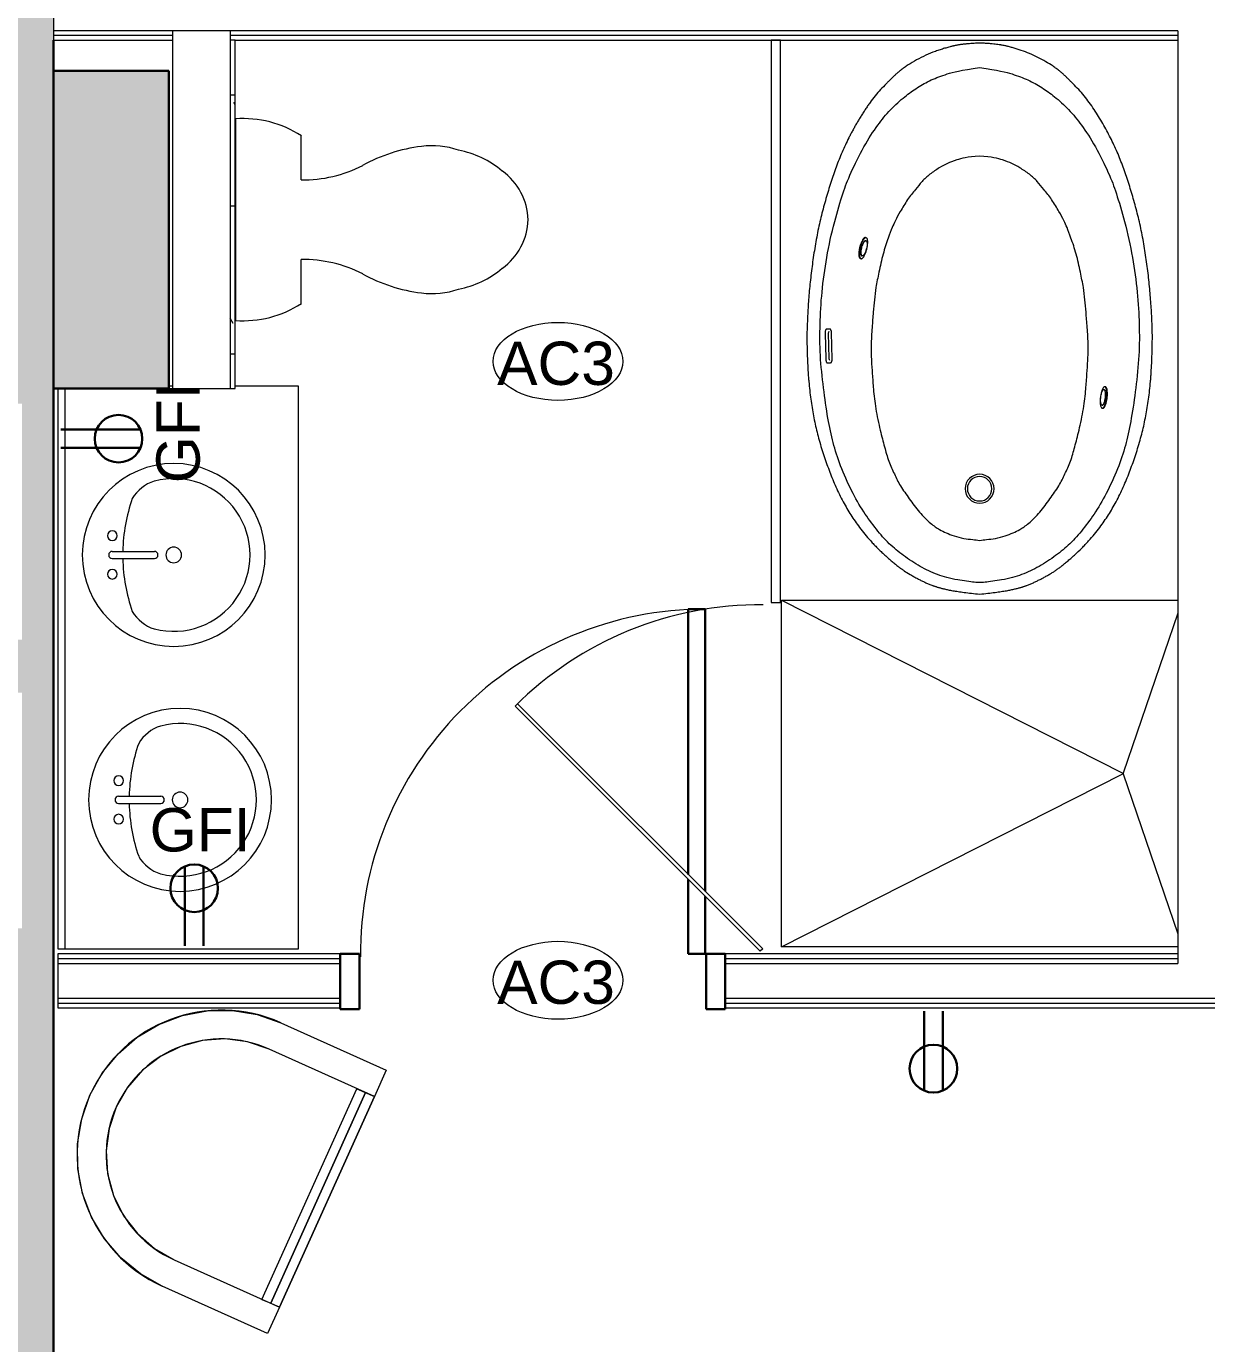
# Model space of a CAD drawing. Header units: inches. Extents: x -1176 to 1482, y -2527 to 978.
# Drawn here: x 478 to 600.6, y 269.7 to 406.5 of the extents above; entities that cross this region are included whole.
import ezdxf

# ---------------------------------------------------------------- set-up
doc = ezdxf.new("R2010")
doc.units = ezdxf.units.IN
doc.header["$MEASUREMENT"] = 0
for name, color, linetype, lineweight in [('A-ANNO-NOTE', 131, 'Continuous', 40), ('A-DOOR', 31, 'Continuous', 18), ('A-DOOR-FRAM', 31, 'Continuous', 30), ('A-GLAZ-CURT', 52, 'Continuous', 9), ('A-WALL', 113, 'Continuous', 18), ('A-WALL-PATT', 111, 'Continuous', 18), ('I-FURN', 30, 'Continuous', 9), ('I-WALL', 2, 'Continuous', 18), ('P-SANR-FIXT', 6, 'Continuous', 9), ('Q-CASE', 31, 'Continuous', 9), ('Q-SPCQ-IDEN', 132, 'Continuous', 9)]:
    doc.layers.add(name, color=color, linetype=linetype, lineweight=lineweight)
doc.styles.add('Arial', font='arial.ttf', dxfattribs={"height": 4.5})
doc.styles.add('Swis721 Lt BT', font='swissl.ttf', dxfattribs={"height": 4.5})

# ---------------------------------------------------------------- blocks, each defined once
blk = doc.blocks.new('Vanity Counter Top w Round Sink Hole - 24_ Depth-7683058-3rd Floor Power _ Signal')
at = {"layer": 'Q-CASE'}
for p, q in [((5.96, 0), (-52.26, 0)), ((-52.26, 0), (-52.26, -25)), ((-52.26, -0.75), (5.96, -0.75)), ((6.21, -11.92), (6.21, -11.55)), ((6.21, -25), (6.21, -18.42)), ((-52.26, -25), (6.21, -25))]:
    blk.add_line(p, q, dxfattribs=at)
blk = doc.blocks.new('Sink Vanity-Round - 19_ x 19_-4918671-3rd Floor Power _ Signal')
at = {"layer": 'P-SANR-FIXT'}
for p, q in [((3.43, 9.73), (3.43, 5.36)), ((4.18, 9.73), (4.18, 5.36))]:
    blk.add_line(p, q, dxfattribs=at)
for centre, radius, start, end in [((3.81, 3.35), 9.5, 90, 270), ((3.81, 3.35), 9.5, 270, 90), ((1.81, 9.73), 0.5, 360, 180), ((1.81, 9.73), 0.5, 180, 360), ((3.81, 9.73), 0.375, 360, 180), ((5.81, 9.73), 0.5, 0, 180), ((5.81, 9.73), 0.5, 180, 360), ((3.81, -9.17), 17.81, 91.2067, 109.2086), ((3.81, -9.17), 17.81, 70.7914, 88.7933), ((0.05, 4.11), 4.12, 120.7927, 162.1904), ((7.56, 4.11), 4.12, 17.8096, 59.2073), ((3.81, 3.35), 7.93, 165.3071, 14.6929), ((3.81, 3.35), 0.812, 360, 180), ((3.81, 5.36), 0.375, 180, 360), ((3.81, 3.35), 0.813, 180, 360)]:
    blk.add_arc(centre, radius, start, end, dxfattribs=at)
blk = doc.blocks.new('downloadobjectfile_id_236f7131-f753-4b41-a4ac-6b6cf5932f67 - Bath tub-6664744-3rd Floor Power _ Signal')
at = {"layer": 'P-SANR-FIXT'}
for p, q in [((-4.58, 15.85), (-4.58, 15.48)), ((-4.21, 15.32), (-1.45, 15.38)), ((-1.53, 16.05), (-4.15, 15.99)), ((-1.52, 15.72), (-4.15, 15.66)), ((-1.09, 15.55), (-1.1, 15.94)), ((6.24, 12.4), (6.23, 12.33)), ((8.41, 11.78), (8.42, 11.84))]:
    blk.add_line(p, q, dxfattribs=at)
for centre, radius, start, end in [((-4.14, 15.3), 0.361, 91.2564, 121.564), ((-1.51, 15.36), 0.361, 60.9489, 91.2564), ((-17.67, 0), 1.5, 360, 180), ((-17.67, 0), 1.27, 0, 180), ((-17.67, 0), 1.5, 180, 360), ((-17.67, 0), 1.27, 180, 0)]:
    blk.add_arc(centre, radius, start, end, dxfattribs=at)
for points, knots in [([(28.63, 0), (28.61, 0.2), (28.6, 0.48), (28.58, 0.81), (28.56, 1.05), (28.54, 1.26), (28.52, 1.45), (28.51, 1.62), (28.49, 1.79), (28.47, 1.94), (28.45, 2.07), (28.43, 2.2), (28.41, 2.33), (28.39, 2.44), (28.36, 2.55), (28.34, 2.65), (28.31, 2.76), (28.29, 2.87), (28.25, 3.01), (28.21, 3.18), (28.14, 3.41), (28.06, 3.71), (27.93, 4.11), (27.71, 4.76), (27.37, 5.6), (26.88, 6.57), (26.43, 7.3), (26.09, 7.81), (25.84, 8.15), (25.61, 8.44), (25.38, 8.7), (25.15, 8.95), (24.91, 9.19), (24.65, 9.45), (24.29, 9.81), (23.8, 10.29), (23.15, 10.85), (22.57, 11.3), (22.09, 11.64), (21.72, 11.88), (21.36, 12.12), (20.99, 12.35), (20.62, 12.58), (20.26, 12.79), (19.89, 13), (19.52, 13.2), (19.15, 13.4), (18.66, 13.65), (18.04, 13.95), (17.29, 14.29), (16.53, 14.61), (15.75, 14.9), (14.69, 15.28), (13.32, 15.72), (11.9, 16.13), (10.73, 16.44), (9.54, 16.72), (8, 17.02), (6.12, 17.32), (4.57, 17.52), (3.34, 17.65), (2.43, 17.73), (1.54, 17.8), (0.68, 17.85), (-0.13, 17.89), (-0.86, 17.92), (-1.51, 17.94), (-2.14, 17.94), (-2.84, 17.93), (-3.67, 17.91), (-4.61, 17.87), (-5.42, 17.83), (-6.07, 17.79), (-6.7, 17.73), (-7.78, 17.63), (-9.25, 17.42), (-10.67, 17.15), (-11.79, 16.89), (-12.64, 16.67), (-13.48, 16.42), (-14.32, 16.15), (-15.14, 15.86), (-16.2, 15.47), (-17.23, 15.06), (-18.26, 14.57), (-19.02, 14.18), (-19.74, 13.78), (-20.4, 13.38), (-21.04, 12.95), (-21.69, 12.48), (-22.38, 11.94), (-22.97, 11.43), (-23.46, 10.98), (-23.83, 10.62), (-24.2, 10.24), (-24.56, 9.85), (-24.91, 9.46), (-25.23, 9.09), (-25.52, 8.74), (-25.77, 8.43), (-25.99, 8.13), (-26.26, 7.75), (-26.5, 7.35), (-26.76, 6.89), (-26.96, 6.54), (-27.11, 6.24), (-27.23, 6.01), (-27.31, 5.84), (-27.39, 5.68), (-27.49, 5.46), (-27.59, 5.22), (-27.68, 5), (-27.73, 4.86), (-27.77, 4.76), (-27.8, 4.65), (-27.84, 4.53), (-27.88, 4.41), (-27.92, 4.28), (-27.96, 4.14), (-28, 3.99), (-28.04, 3.83), (-28.08, 3.65), (-28.13, 3.46), (-28.17, 3.26), (-28.21, 3.04), (-28.26, 2.79), (-28.3, 2.53), (-28.35, 2.24), (-28.39, 1.94), (-28.45, 1.49), (-28.53, 0.87), (-28.59, 0.3), (-28.62, 0)], [0, 0, 0, 0, 0.003049, 0.004573, 0.006098, 0.007622, 0.009146, 0.010671, 0.012195, 0.01372, 0.015244, 0.016768, 0.018293, 0.019817, 0.021341, 0.022866, 0.02439, 0.025915, 0.027439, 0.030488, 0.033537, 0.036585, 0.042683, 0.04878, 0.060976, 0.073171, 0.085366, 0.091463, 0.097561, 0.103659, 0.109756, 0.115854, 0.121951, 0.128049, 0.134146, 0.146341, 0.158537, 0.170732, 0.176829, 0.182927, 0.189024, 0.195122, 0.20122, 0.207317, 0.213415, 0.219512, 0.22561, 0.231707, 0.243902, 0.256098, 0.268293, 0.280488, 0.292683, 0.317073, 0.341463, 0.353659, 0.365854, 0.390244, 0.414634, 0.439024, 0.45122, 0.463415, 0.47561, 0.487805, 0.5, 0.512195, 0.52439, 0.536585, 0.54878, 0.560976, 0.573171, 0.585366, 0.591463, 0.597561, 0.609756, 0.634146, 0.658537, 0.670732, 0.682927, 0.695122, 0.707317, 0.719512, 0.731707, 0.756098, 0.768293, 0.780488, 0.792683, 0.804878, 0.817073, 0.829268, 0.841463, 0.853659, 0.859756, 0.865854, 0.871951, 0.878049, 0.884146, 0.890244, 0.896341, 0.902439, 0.908537, 0.914634, 0.926829, 0.932927, 0.939024, 0.945122, 0.948171, 0.95122, 0.954268, 0.957317, 0.963415, 0.966463, 0.967988, 0.969512, 0.971037, 0.972561, 0.974085, 0.97561, 0.977134, 0.978659, 0.980183, 0.981707, 0.983232, 0.984756, 0.98628, 0.987805, 0.989329, 0.990854, 0.992378, 0.993902, 0.996951, 1, 1, 1, 1]), ([(-27.41, 0), (-27.41, 0.17), (-27.39, 0.55), (-27.13, 2.64), (-26.63, 4.38), (-25.79, 6.2), (-24.61, 7.94), (-23.4, 9.44), (-21.88, 10.76), (-19.96, 12.16), (-17.98, 13.29), (-15.15, 14.56), (-12.92, 15.24), (-10.26, 15.8), (-7.17, 16.24), (-3.75, 16.6), (-0.55, 16.6), (2.72, 16.42), (6.45, 15.9), (9.78, 15.19), (13.29, 14.12), (14.76, 13.58), (18.1, 11.95), (19.97, 10.69), (21.67, 9.36), (23.1, 7.78), (23.97, 6.54), (24.83, 5.05), (25.43, 3.41), (25.81, 1.98), (26.08, 0)], [-5.618031, -5.618031, -5.618031, -5.618031, -5.544194, -5.424812, -5.260384, -5.095898, -4.928484, -4.760658, -4.585358, -4.400115, -4.184559, -3.970312, -3.743931, -3.517047, -3.259472, -2.988396, -2.713063, -2.428449, -2.138296, -1.837006, -1.597044, -1.348216, -1.138919, -0.913036, -0.731154, -0.569833, -0.420907, -0.282566, -0.145254, 0, 0, 0, 0]), ([(-4.15, 15.99), (-4.26, 15.99), (-4.4, 15.97), (-4.52, 15.92), (-4.56, 15.9), (-4.58, 15.87), (-4.58, 15.86), (-4.58, 15.85)], [0, 0, 0, 0, 0.444444, 0.666667, 0.777778, 0.888889, 1, 1, 1, 1]), ([(-4.58, 15.48), (-4.57, 15.46), (-4.57, 15.45), (-4.56, 15.43), (-4.56, 15.43), (-4.56, 15.42), (-4.55, 15.42), (-4.55, 15.41), (-4.54, 15.4), (-4.53, 15.4), (-4.53, 15.39), (-4.52, 15.39), (-4.51, 15.38), (-4.5, 15.38), (-4.49, 15.37), (-4.48, 15.37), (-4.46, 15.36), (-4.45, 15.35), (-4.43, 15.35), (-4.41, 15.34), (-4.39, 15.34), (-4.37, 15.33), (-4.35, 15.33), (-4.32, 15.33), (-4.29, 15.32), (-4.26, 15.32), (-4.23, 15.32), (-4.21, 15.32)], [0, 0, 0, 0, 0.041667, 0.057292, 0.080729, 0.104167, 0.125, 0.145833, 0.1875, 0.229167, 0.270833, 0.302083, 0.333333, 0.375, 0.416667, 0.458333, 0.5, 0.541667, 0.583333, 0.666667, 0.75, 0.791667, 0.833333, 0.875, 0.916667, 0.958333, 1, 1, 1, 1]), ([(-1.1, 15.94), (-1.1, 15.95), (-1.11, 15.96), (-1.14, 15.98), (-1.18, 16), (-1.25, 16.02), (-1.37, 16.04), (-1.48, 16.05), (-1.53, 16.05)], [0, 0, 0, 0, 0.125, 0.25, 0.375, 0.5, 0.75, 1, 1, 1, 1]), ([(-1.45, 15.38), (-1.43, 15.38), (-1.4, 15.38), (-1.36, 15.39), (-1.33, 15.39), (-1.31, 15.4), (-1.29, 15.4), (-1.27, 15.4), (-1.26, 15.41), (-1.24, 15.41), (-1.23, 15.42), (-1.21, 15.42), (-1.2, 15.43), (-1.18, 15.44), (-1.17, 15.44), (-1.16, 15.45), (-1.15, 15.46), (-1.14, 15.46), (-1.13, 15.47), (-1.13, 15.47), (-1.12, 15.48), (-1.11, 15.49), (-1.11, 15.49), (-1.1, 15.5), (-1.1, 15.51), (-1.1, 15.51), (-1.09, 15.52), (-1.09, 15.54), (-1.09, 15.55)], [0, 0, 0, 0, 0.041667, 0.083333, 0.125, 0.166667, 0.208333, 0.25, 0.291667, 0.333333, 0.375, 0.416667, 0.5, 0.541667, 0.583333, 0.625, 0.666667, 0.697917, 0.729167, 0.770833, 0.8125, 0.854167, 0.875, 0.895833, 0.916667, 0.942708, 0.958333, 1, 1, 1, 1]), ([(6.23, 12.33), (6.22, 12.32), (6.22, 12.28), (6.24, 12.22), (6.29, 12.15), (6.37, 12.08), (6.47, 12.01), (6.63, 11.92), (6.87, 11.82), (7.21, 11.72), (7.67, 11.62), (8.08, 11.61), (8.33, 11.68), (8.39, 11.74), (8.41, 11.78)], [0, 0, 0, 0, 0.05, 0.1, 0.15, 0.2, 0.25, 0.3, 0.4, 0.5, 0.6, 0.8, 0.9, 1, 1, 1, 1]), ([(8.41, 11.78), (8.41, 11.8), (8.41, 11.83), (8.39, 11.9), (8.34, 11.96), (8.27, 12.03), (8.17, 12.1), (8.01, 12.19), (7.76, 12.3), (7.42, 12.4), (6.96, 12.49), (6.54, 12.51), (6.29, 12.43), (6.24, 12.37), (6.23, 12.33)], [0, 0, 0, 0, 0.05, 0.1, 0.15, 0.2, 0.25, 0.3, 0.4, 0.5, 0.6, 0.8, 0.9, 1, 1, 1, 1]), ([(6.23, 12.33), (6.23, 12.35), (6.25, 12.38), (6.31, 12.43), (6.39, 12.46), (6.49, 12.48), (6.61, 12.49), (6.8, 12.5), (7.07, 12.47), (7.42, 12.4), (7.88, 12.26), (8.24, 12.07), (8.4, 11.89), (8.42, 11.81), (8.41, 11.78)], [0, 0, 0, 0, 0.05, 0.1, 0.15, 0.2, 0.25, 0.3, 0.4, 0.5, 0.6, 0.8, 0.9, 1, 1, 1, 1]), ([(8.42, 11.84), (8.43, 11.85), (8.43, 11.89), (8.41, 11.95), (8.36, 12.02), (8.28, 12.09), (8.18, 12.15), (8.03, 12.24), (7.78, 12.35), (7.45, 12.46), (6.98, 12.55), (6.56, 12.56), (6.31, 12.49), (6.25, 12.43), (6.24, 12.4)], [0, 0, 0, 0, 0.05, 0.1, 0.15, 0.2, 0.25, 0.3, 0.4, 0.5, 0.6, 0.8, 0.9, 1, 1, 1, 1]), ([(8.09, 11.82), (8.1, 11.83), (8.1, 11.86), (8.09, 11.9), (8.06, 11.95), (8.01, 11.99), (7.94, 12.04), (7.84, 12.11), (7.6, 12.21), (7.18, 12.33), (6.78, 12.35), (6.56, 12.3), (6.52, 12.24), (6.52, 12.21)], [0, 0, 0, 0, 0.047619, 0.095238, 0.142857, 0.190476, 0.238095, 0.285714, 0.380952, 0.571429, 0.761905, 0.880952, 1, 1, 1, 1]), ([(6.52, 12.21), (6.52, 12.22), (6.54, 12.25), (6.58, 12.28), (6.65, 12.3), (6.76, 12.32), (7, 12.32), (7.44, 12.25), (7.85, 12.09), (8.06, 11.93), (8.1, 11.85), (8.09, 11.82)], [0, 0, 0, 0, 0.052632, 0.105263, 0.157895, 0.210526, 0.315789, 0.526316, 0.736842, 0.868421, 1, 1, 1, 1]), ([(6.52, 12.21), (6.52, 12.22), (6.54, 12.25), (6.58, 12.28), (6.65, 12.3), (6.73, 12.31), (6.82, 12.32), (6.97, 12.32), (7.25, 12.28), (7.67, 12.17), (7.97, 12.01), (8.08, 11.89), (8.1, 11.84), (8.09, 11.82)], [0, 0, 0, 0, 0.052632, 0.105263, 0.157895, 0.210526, 0.263158, 0.315789, 0.421053, 0.631579, 0.815789, 0.907895, 1, 1, 1, 1]), ([(16.89, 0), (16.8, 1.27), (16.48, 2.48), (16.13, 3.34), (15.69, 4.17), (14.98, 5.22), (14.26, 6.02), (13.41, 6.67), (12.38, 7.51), (11.18, 8.22), (10.13, 8.79), (9.49, 9.08), (8.26, 9.53), (6.69, 10.07), (4.84, 10.46), (3.28, 10.79), (1.97, 10.94), (0.6, 11.06), (-0.86, 11.17), (-2.86, 11.31), (-4.35, 11.24), (-5.73, 11.15), (-7.46, 11.03), (-9.26, 10.84), (-11.69, 10.32), (-13.21, 9.91), (-14.78, 9.49), (-16.19, 8.83), (-17.34, 8.3), (-18.79, 7.24), (-20.02, 6.38), (-21.28, 5.13), (-21.9, 4.24), (-22.24, 3.5), (-22.59, 2.68), (-22.84, 1.69), (-22.94, 0.81), (-23, 0.26), (-23.03, 0)], [0, 0, 0, 0, 0.095825, 0.182513, 0.269753, 0.361199, 0.455897, 0.552236, 0.65743, 0.766411, 0.857986, 0.946942, 1.048984, 1.184003, 1.327218, 1.460629, 1.57966, 1.69493, 1.829456, 1.967274, 2.102928, 2.230917, 2.36765, 2.535001, 2.698079, 2.855999, 2.988228, 3.111669, 3.240091, 3.366918, 3.507968, 3.628876, 3.730864, 3.808196, 3.883993, 3.961779, 4.030158, 4.077503, 4.077503, 4.077503, 4.077503]), ([(8.09, 11.82), (8.09, 11.8), (8.08, 11.78), (8.05, 11.75), (8, 11.72), (7.94, 11.7), (7.86, 11.69), (7.73, 11.68), (7.47, 11.7), (7.05, 11.79), (6.68, 11.96), (6.52, 12.11), (6.5, 12.18), (6.52, 12.21)], [0, 0, 0, 0, 0.047619, 0.095238, 0.142857, 0.190476, 0.238095, 0.285714, 0.380952, 0.571429, 0.761905, 0.880952, 1, 1, 1, 1]), ([(-28.62, 0), (-28.59, -0.3), (-28.53, -0.87), (-28.45, -1.49), (-28.39, -1.94), (-28.35, -2.24), (-28.3, -2.53), (-28.26, -2.79), (-28.21, -3.04), (-28.17, -3.26), (-28.13, -3.46), (-28.08, -3.65), (-28.04, -3.83), (-28, -3.99), (-27.96, -4.14), (-27.92, -4.28), (-27.88, -4.41), (-27.84, -4.53), (-27.8, -4.65), (-27.77, -4.76), (-27.73, -4.86), (-27.68, -5), (-27.59, -5.22), (-27.47, -5.51), (-27.31, -5.84), (-27.14, -6.18), (-26.96, -6.54), (-26.76, -6.89), (-26.57, -7.24), (-26.38, -7.55), (-26.19, -7.85), (-25.99, -8.13), (-25.77, -8.43), (-25.52, -8.74), (-25.23, -9.09), (-24.91, -9.46), (-24.44, -9.98), (-23.95, -10.5), (-23.46, -10.98), (-22.97, -11.43), (-22.38, -11.94), (-21.69, -12.48), (-21.04, -12.95), (-20.4, -13.38), (-19.74, -13.78), (-19.02, -14.18), (-18.26, -14.57), (-17.49, -14.93), (-16.72, -15.26), (-15.93, -15.57), (-14.87, -15.96), (-13.76, -16.33), (-12.64, -16.67), (-11.51, -16.97), (-10.11, -17.27), (-8.67, -17.51), (-7.47, -17.66), (-6.7, -17.73), (-6.07, -17.79), (-5.42, -17.83), (-4.61, -17.87), (-3.67, -17.91), (-2.84, -17.93), (-2.14, -17.94), (-1.51, -17.94), (-0.86, -17.92), (-0.13, -17.89), (0.68, -17.85), (1.54, -17.8), (2.43, -17.73), (3.64, -17.62), (5.19, -17.45), (7.06, -17.18), (8.93, -16.85), (10.74, -16.44), (12.48, -15.97), (14.15, -15.46), (15.49, -15), (16.53, -14.61), (17.55, -14.19), (18.78, -13.61), (20.01, -12.94), (20.99, -12.36), (21.73, -11.89), (22.45, -11.39), (23.15, -10.85), (23.8, -10.29), (24.29, -9.81), (24.65, -9.45), (24.91, -9.19), (25.15, -8.95), (25.38, -8.7), (25.61, -8.44), (25.84, -8.15), (26.09, -7.81), (26.41, -7.34), (26.81, -6.68), (27.25, -5.84), (27.63, -4.97), (27.89, -4.25), (28.06, -3.69), (28.16, -3.36), (28.23, -3.1), (28.27, -2.95), (28.3, -2.83), (28.33, -2.7), (28.36, -2.55), (28.4, -2.39), (28.42, -2.25), (28.44, -2.1), (28.47, -1.91), (28.51, -1.62), (28.54, -1.31), (28.57, -0.94), (28.6, -0.5), (28.62, -0.17), (28.63, 0)], [0, 0, 0, 0, 0.003049, 0.006098, 0.007622, 0.009146, 0.010671, 0.012195, 0.01372, 0.015244, 0.016768, 0.018293, 0.019817, 0.021341, 0.022866, 0.02439, 0.025915, 0.027439, 0.028963, 0.030488, 0.032012, 0.033537, 0.036585, 0.042683, 0.04878, 0.054878, 0.060976, 0.067073, 0.073171, 0.079268, 0.085366, 0.091463, 0.097561, 0.103659, 0.109756, 0.115854, 0.121951, 0.134146, 0.140244, 0.146341, 0.158537, 0.170732, 0.182927, 0.195122, 0.207317, 0.219512, 0.231707, 0.243902, 0.256098, 0.268293, 0.280488, 0.304878, 0.317073, 0.329268, 0.353659, 0.378049, 0.390244, 0.402439, 0.408537, 0.414634, 0.426829, 0.439024, 0.45122, 0.463415, 0.47561, 0.487805, 0.5, 0.512195, 0.52439, 0.536585, 0.54878, 0.573171, 0.597561, 0.621951, 0.646341, 0.670732, 0.695122, 0.719512, 0.731707, 0.743902, 0.768293, 0.792683, 0.804878, 0.817073, 0.829268, 0.841463, 0.853659, 0.865854, 0.871951, 0.878049, 0.884146, 0.890244, 0.896341, 0.902439, 0.908537, 0.914634, 0.925305, 0.935976, 0.946646, 0.957317, 0.962652, 0.967988, 0.970655, 0.973323, 0.974657, 0.975991, 0.978659, 0.981326, 0.98266, 0.983994, 0.986662, 0.989329, 0.991997, 0.994665, 0.997332, 1, 1, 1, 1]), ([(26.08, 0), (25.81, -1.98), (25.43, -3.41), (24.83, -5.05), (23.97, -6.54), (23.1, -7.78), (21.67, -9.36), (19.97, -10.69), (18.1, -11.95), (14.76, -13.58), (13.29, -14.12), (9.78, -15.19), (6.45, -15.9), (2.72, -16.42), (-0.55, -16.6), (-3.75, -16.6), (-7.17, -16.24), (-10.26, -15.8), (-12.92, -15.24), (-15.15, -14.56), (-17.98, -13.29), (-19.96, -12.16), (-21.88, -10.76), (-23.4, -9.44), (-24.61, -7.94), (-25.79, -6.2), (-26.63, -4.38), (-27.13, -2.64), (-27.39, -0.55), (-27.41, -0.17), (-27.41, 0)], [-5.618031, -5.618031, -5.618031, -5.618031, -5.472777, -5.335466, -5.197124, -5.048198, -4.886878, -4.704995, -4.479113, -4.269816, -4.020987, -3.781025, -3.479735, -3.189582, -2.904969, -2.629635, -2.35856, -2.100984, -1.8741, -1.647719, -1.433473, -1.217917, -1.032673, -0.857374, -0.689547, -0.522133, -0.357647, -0.193219, -0.073837, 0, 0, 0, 0]), ([(-23.03, 0), (-23, -0.26), (-22.94, -0.81), (-22.84, -1.69), (-22.59, -2.68), (-22.24, -3.5), (-21.9, -4.24), (-21.28, -5.13), (-20.02, -6.38), (-18.79, -7.24), (-17.34, -8.3), (-16.19, -8.83), (-14.78, -9.49), (-13.21, -9.91), (-11.69, -10.32), (-9.26, -10.84), (-7.46, -11.03), (-5.73, -11.15), (-4.35, -11.24), (-2.86, -11.31), (-0.86, -11.17), (0.6, -11.06), (1.97, -10.94), (3.28, -10.79), (4.84, -10.46), (6.69, -10.07), (8.26, -9.53), (9.49, -9.08), (10.13, -8.79), (11.18, -8.22), (12.38, -7.51), (13.41, -6.67), (14.26, -6.02), (14.98, -5.22), (15.69, -4.17), (16.13, -3.34), (16.48, -2.48), (16.8, -1.27), (16.89, 0)], [0, 0, 0, 0, 0.047345, 0.115723, 0.19351, 0.269307, 0.346639, 0.448626, 0.569535, 0.710585, 0.837412, 0.965834, 1.089275, 1.221504, 1.379424, 1.542502, 1.709853, 1.846586, 1.974575, 2.110229, 2.248047, 2.382573, 2.497843, 2.616873, 2.750285, 2.893499, 3.028519, 3.130561, 3.219517, 3.311092, 3.420073, 3.525267, 3.621606, 3.716304, 3.80775, 3.89499, 3.981678, 4.077503, 4.077503, 4.077503, 4.077503]), ([(-7.08, -13.03), (-7.07, -13.02), (-7.07, -12.99), (-7.08, -12.94), (-7.12, -12.89), (-7.18, -12.84), (-7.26, -12.79), (-7.39, -12.73), (-7.69, -12.62), (-8.23, -12.52), (-8.85, -12.52), (-9.18, -12.59), (-9.3, -12.68), (-9.31, -12.74), (-9.3, -12.76)], [0, 0, 0, 0, 0.043478, 0.086957, 0.130435, 0.173913, 0.217391, 0.26087, 0.347826, 0.521739, 0.695652, 0.847826, 0.923913, 1, 1, 1, 1]), ([(-9.3, -12.77), (-9.31, -12.78), (-9.32, -12.81), (-9.3, -12.86), (-9.26, -12.91), (-9.2, -12.96), (-9.12, -13.01), (-8.99, -13.07), (-8.69, -13.17), (-8.15, -13.27), (-7.54, -13.28), (-7.21, -13.21), (-7.09, -13.11), (-7.07, -13.06), (-7.08, -13.03)], [0, 0, 0, 0, 0.043478, 0.086957, 0.130435, 0.173913, 0.217391, 0.26087, 0.347826, 0.521739, 0.695652, 0.847826, 0.923913, 1, 1, 1, 1]), ([(-9.3, -12.76), (-9.3, -12.78), (-9.28, -12.82), (-9.23, -12.88), (-9.14, -12.93), (-9.03, -12.99), (-8.9, -13.04), (-8.7, -13.1), (-8.3, -13.19), (-7.72, -13.23), (-7.24, -13.17), (-7.1, -13.08), (-7.08, -13.03)], [0, 0, 0, 0, 0.055556, 0.111111, 0.166667, 0.222222, 0.277778, 0.333333, 0.444444, 0.666667, 0.833333, 1, 1, 1, 1]), ([(-7.08, -13.03), (-7.09, -13.05), (-7.11, -13.08), (-7.18, -13.12), (-7.27, -13.16), (-7.43, -13.19), (-7.68, -13.22), (-8.04, -13.21), (-8.54, -13.15), (-8.98, -13.03), (-9.24, -12.88), (-9.3, -12.8), (-9.3, -12.77)], [0, 0, 0, 0, 0.055556, 0.111111, 0.166667, 0.222222, 0.333333, 0.444444, 0.555556, 0.777778, 0.888889, 1, 1, 1, 1]), ([(-8.99, -12.73), (-8.99, -12.71), (-8.99, -12.69), (-8.96, -12.66), (-8.92, -12.63), (-8.86, -12.61), (-8.79, -12.59), (-8.68, -12.57), (-8.44, -12.55), (-8.03, -12.58), (-7.62, -12.69), (-7.43, -12.79), (-7.37, -12.87), (-7.37, -12.9), (-7.38, -12.92)], [0, 0, 0, 0, 0.045455, 0.090909, 0.136364, 0.181818, 0.227273, 0.272727, 0.363636, 0.545455, 0.727273, 0.863636, 0.931818, 1, 1, 1, 1]), ([(-7.38, -12.92), (-7.38, -12.93), (-7.39, -12.95), (-7.44, -12.99), (-7.5, -13.01), (-7.57, -13.03), (-7.67, -13.05), (-7.81, -13.06), (-8.09, -13.06), (-8.52, -13), (-8.83, -12.89), (-8.96, -12.79), (-8.99, -12.75), (-8.99, -12.73)], [0, 0, 0, 0, 0.052632, 0.105263, 0.157895, 0.210526, 0.263158, 0.315789, 0.421053, 0.631579, 0.815789, 0.907895, 1, 1, 1, 1]), ([(-8.99, -12.73), (-8.99, -12.74), (-8.99, -12.76), (-8.98, -12.8), (-8.94, -12.83), (-8.9, -12.87), (-8.83, -12.91), (-8.72, -12.95), (-8.5, -13.03), (-8.09, -13.09), (-7.67, -13.09), (-7.46, -13.03), (-7.39, -12.97), (-7.37, -12.94), (-7.38, -12.92)], [0, 0, 0, 0, 0.045455, 0.090909, 0.136364, 0.181818, 0.227273, 0.272727, 0.363636, 0.545455, 0.727273, 0.863636, 0.931818, 1, 1, 1, 1]), ([(-7.38, -12.92), (-7.38, -12.93), (-7.39, -12.96), (-7.44, -12.99), (-7.5, -13.01), (-7.57, -13.03), (-7.67, -13.05), (-7.81, -13.06), (-8.09, -13.06), (-8.52, -13), (-8.83, -12.89), (-8.96, -12.79), (-8.99, -12.75), (-8.99, -12.73)], [0, 0, 0, 0, 0.052632, 0.105263, 0.157895, 0.210526, 0.263158, 0.315789, 0.421053, 0.631579, 0.815789, 0.907895, 1, 1, 1, 1])]:
    blk.add_open_spline(points, degree=3, knots=knots, dxfattribs=at)
blk = doc.blocks.new('P-Toilet-Floor-3D - Floor Mount-V27-3rd Floor Power _ Signal')
at = {"layer": 'P-SANR-FIXT'}
for p, q in [((10.46, -1.47), (-10.46, -1.47)), ((-8.7, -8.31), (-4.13, -8.31)), ((4.13, -8.31), (8.7, -8.31))]:
    blk.add_line(p, q, dxfattribs=at)
for centre, radius, start, end in [((0.69, -2.25), 11.19, 176.0012, 212.8527), ((-0.69, -2.25), 11.19, 327.1473, 3.9988), ((-17.85, -8.46), 13.72, 332.9997, 0.6089), ((17.85, -8.46), 13.72, 179.3911, 207.0003), ((9.41, -22.94), 17.16, 151.2397, 172.7867), ((-9.41, -22.94), 17.16, 7.2133, 28.7603), ((0.88, -21.86), 8.56, 172.7867, 198.8936), ((-0.88, -21.86), 8.56, 341.1064, 7.2133), ((2.68, -22.72), 10.08, 190.9157, 219.9319), ((-2.68, -22.72), 10.08, 320.0681, 349.0843), ((0.18, -25.42), 6.45, 215.8378, 268.4031), ((-0.18, -25.42), 6.45, 271.5969, 324.1622)]:
    blk.add_arc(centre, radius, start, end, dxfattribs=at)
blk = doc.blocks.new('System Panel - Glazed-7038554-3rd Floor Power _ Signal')
at = {"layer": 'A-GLAZ-CURT', "lineweight": 18}
for p, q in [((29.19, 1.75), (-29.19, 1.75)), ((-29.19, 1.75), (-29.19, 0.75)), ((29.19, 0.75), (29.19, 1.75)), ((-29.19, 0.75), (29.19, 0.75))]:
    blk.add_line(p, q, dxfattribs=at)
blk = doc.blocks.new('CW-Single Glass Door - Type 1-8068378-3rd Floor Power _ Signal')
at = {"layer": 'A-DOOR'}
for p, q in [((-18, 0.38), (7.46, 25.83)), ((7.72, 25.57), (-17.73, 0.11)), ((7.46, 25.83), (7.72, 25.57)), ((-17.73, 0.11), (-18, 0.38))]:
    blk.add_line(p, q, dxfattribs=at)
at = {"layer": 'A-DOOR', "lineweight": 9}
blk.add_arc((-18, 0.38), 36, 359.5, 45, dxfattribs=at)
blk = doc.blocks.new('Single Flush - D2 3_ X 8_-V34-3rd Floor Power _ Signal')
at = {"layer": 'A-DOOR', "lineweight": 30}
for p, q in [((16.16, 38.62), (16.16, 11.06)), ((17.91, 38.62), (16.16, 38.62)), ((17.91, 9.31), (17.91, 38.62)), ((16.16, 10.53), (16.16, 2.81)), ((17.91, 2.81), (17.91, 8.78)), ((16.16, 2.81), (17.91, 2.81))]:
    blk.add_line(p, q, dxfattribs=at)
at = {"layer": 'A-DOOR', "lineweight": 9}
blk.add_arc((17.91, 2.81), 35.81, 90, 180.5, dxfattribs=at)
at = {"layer": 'A-DOOR-FRAM'}
for p, q in [((-20, -2.94), (-20, 2.81)), ((-20, 2.81), (-18, 2.81)), ((-18, -2.94), (-18, 2.81)), ((18, -2.94), (18, 2.81)), ((18, 2.81), (20, 2.81)), ((20, -2.94), (20, 2.81)), ((-20, -2.94), (-18, -2.94)), ((18, -2.94), (20, -2.94))]:
    blk.add_line(p, q, dxfattribs=at)
blk = doc.blocks.new('F-Chairs - LC-3-V32-3rd Floor Power _ Signal')
at = {"layer": 'I-FURN'}
for p, q in [((-15, 27), (-12, 27)), ((-15, 15), (-15, 27)), ((-15, 15), (-15, 27)), ((-15, 27), (-12, 27)), ((-15, 15), (-15, 27)), ((-15, 27), (-12, 27)), ((-12, 27), (-12, 15)), ((-12, 27), (12, 27)), ((-12, 27), (12, 27)), ((-12, 27), (12, 27)), ((12, 27), (-12, 27)), ((-12, 25), (-12, 27)), ((-12, 27), (-12, 26)), ((-12, 27), (-12, 15)), ((-12, 27), (-12, 15)), ((12, 26), (-12, 26)), ((-12, 26), (-12, 25)), ((-12, 26), (12, 26)), ((12, 27), (15, 27)), ((12, 15), (12, 27)), ((12, 27), (15, 27)), ((12, 27), (15, 27)), ((12, 26), (12, 27)), ((12, 27), (12, 25)), ((12, 15), (12, 27)), ((12, 15), (12, 27)), ((12, 25), (12, 26)), ((15, 27), (15, 15)), ((15, 27), (15, 15)), ((15, 27), (15, 15)), ((12, 25), (-12, 25))]:
    blk.add_line(p, q, dxfattribs=at)
at = {"layer": 'I-FURN', "flags": 128}
for points in [[(15, 15), (14.77, 12.4), (14.1, 9.87), (12.99, 7.5), (11.49, 5.36), (9.64, 3.51), (7.5, 2.01), (5.13, 0.9), (2.6, 0.23), (0, 0), (-2.6, 0.23), (-5.13, 0.9), (-7.5, 2.01), (-9.64, 3.51), (-11.49, 5.36), (-12.99, 7.5), (-14.1, 9.87), (-14.77, 12.4), (-15, 15)], [(-12, 15), (-11.77, 12.66), (-11.09, 10.41), (-9.98, 8.33), (-8.49, 6.51), (-6.67, 5.02), (-4.59, 3.91), (-2.34, 3.23), (0, 3), (2.34, 3.23), (4.59, 3.91), (6.67, 5.02), (8.49, 6.51), (9.98, 8.33), (11.09, 10.41), (11.77, 12.66), (12, 15)]]:
    blk.add_lwpolyline(points, dxfattribs=at)
at = {"layer": 'I-FURN'}
for radius, end in [(15, 0), (15, 0), (12, 360), (12, 360)]:
    blk.add_arc((0, 15), radius, 180, end, dxfattribs=at)
blk = doc.blocks.new('Shower Floor - Shower Floor-V73-3rd Floor Power _ Signal')
at = {"layer": 'P-SANR-FIXT'}
for p, q in [((-17.91, -41.63), (-17.91, -0.46)), ((-16.56, -0.46), (0.07, -6.12)), ((0.12, -6.12), (16.74, -0.46)), ((18.09, -0.46), (18.09, -41.63)), ((-17.91, -41.63), (0.07, -6.17)), ((0.09, -6.12), (0.07, -6.12)), ((0.09, -6.12), (0.07, -6.17)), ((0.12, -6.12), (0.07, -6.12)), ((0.07, -6.12), (0.07, -6.17)), ((0.07, -6.17), (0.12, -6.17)), ((0.09, -6.12), (0.12, -6.12)), ((0.09, -6.12), (0.12, -6.17)), ((0.12, -6.17), (0.12, -6.12)), ((18.09, -41.63), (0.12, -6.17)), ((18.09, -41.63), (-17.91, -41.63))]:
    blk.add_line(p, q, dxfattribs=at)
blk = doc.blocks.new('Appliance_Specialty Equipment Tag - Standard-3515593-3rd Floor Power _ Signal')
at = {"layer": 'Q-SPCQ-IDEN'}
blk.add_ellipse((-0.0499, 0.0037), major_axis=(-0.1406, 0), ratio=0.600473, dxfattribs=at)

msp = doc.modelspace()

# ---------------------------------------------------------------- hatches: boundary and pattern name
at = {"layer": 'A-WALL-PATT', "lineweight": 9}
h = msp.add_hatch(color=7, dxfattribs=at)
h.paths.add_polyline_path([(480.78, -1.17), (480.78, 814.52), (464.28, 814.52), (464.28, -1.17)], flags=0)
h.paths.add_polyline_path([(476.63, 312.8), (475.53, 312.8), (475.53, 337.3), (477.53, 337.3), (477.53, 312.8), (476.64, 312.8)], flags=0)
h.paths.add_polyline_path([(477.53, 342.8), (475.53, 342.8), (475.53, 367.3), (477.53, 367.3)], flags=0)
h = msp.add_hatch(dxfattribs=at)
h.set_pattern_fill('FP_1', color=256, style=0, pattern_type=2)
h.set_pattern_definition([(0, (0, 0), (15.36, 3.84), [0.634, -10.886, 0.634, -10.886, -61.44]), (0, (0, 0), (15.36, 3.84), [-23.04, 0.634, -22.406, 0.634, -10.886, -26.88]), (0, (0, 0), (15.36, 3.84), [-57.6, 0.634, -7.046, 0.634, -18.566]), (120, (5.76, 1.92), (-11.005538, 11.38215), [0.634, -10.886, 0.634, -10.886, -61.44]), (120, (5.76, 1.92), (-11.005538, 11.38215), [-23.04, 0.634, -22.406, 0.634, -10.886, -26.88]), (120, (5.76, 1.92), (-11.005538, 11.38215), [-57.6, 0.634, -7.046, 0.634, -18.566]), (240, (7.68, 9.6), (-4.354462, -15.22215), [0.634, -10.886, 0.634, -10.886, -61.44]), (240, (7.68, 9.6), (-4.354462, -15.22215), [-23.04, 0.634, -22.406, 0.634, -10.886, -26.88]), (240, (7.68, 9.6), (-4.354462, -15.22215), [-57.6, 0.634, -7.046, 0.634, -18.566])])
h.paths.add_polyline_path([(499.65, 368.89), (499.65, 405.05), (499.15, 405.05), (499.15, 368.89)], flags=0)
msp.add_hatch(color=7, dxfattribs=at).paths.add_polyline_path([(480.78, 368.89), (492.78, 368.89), (492.78, 401.89), (480.78, 401.89), (480.78, 398.18)], flags=0)

# ---------------------------------------------------------------- linework, layer by layer
at = {"layer": 'A-ANNO-NOTE', "lineweight": 30}
for p, q in [((481.56, 364.63), (489.82, 364.63)), ((481.56, 362.71), (489.82, 362.71)), ((494.44, 310.99), (494.44, 319.26)), ((496.36, 310.99), (496.36, 319.26)), ((571.22, 304.21), (571.22, 295.95)), ((573.14, 304.21), (573.14, 295.95))]:
    msp.add_line(p, q, dxfattribs=at)
for centre, radius in [((487.54, 363.67), 2.47), ((495.4, 316.97), 2.47), ((572.18, 298.23), 2.48)]:
    msp.add_circle(centre, radius, dxfattribs=at)
at = {"layer": 'A-WALL'}
for p, q in [((480.78, 410.67), (480.78, 405.05)), ((597.56, 406.05), (480.78, 406.05)), ((493.15, 405.55), (480.78, 405.55)), ((493.15, 406.05), (493.15, 405.05)), ((499.15, 406.05), (499.15, 368.89)), ((597.56, 405.55), (499.15, 405.55)), ((499.65, 405.05), (499.15, 405.05)), ((597.56, 406.05), (597.56, 309.17)), ((481.23, 309.67), (510.56, 309.67)), ((550.56, 309.67), (597.56, 309.67)), ((481.23, 309.17), (510.56, 309.17)), ((550.56, 309.17), (597.56, 309.17)), ((481.23, 305.54), (510.56, 305.54)), ((550.56, 305.54), (603.56, 305.54)), ((481.23, 305.04), (510.56, 305.04)), ((550.56, 305.04), (603.56, 305.04))]:
    msp.add_line(p, q, dxfattribs=at)
at = {"layer": 'A-WALL', "color": 8, "lineweight": 30}
for p, q in [((480.78, 113.89), (480.78, 405.05)), ((492.78, 401.89), (480.78, 401.89)), ((492.78, 368.89), (492.78, 401.89)), ((480.78, 368.89), (492.78, 368.89))]:
    msp.add_line(p, q, dxfattribs=at)
at = {"layer": 'I-WALL'}
for p, q in [((480.78, 405.05), (493.15, 405.05)), ((493.15, 405.05), (493.15, 368.89)), ((499.65, 405.05), (597.56, 405.05)), ((499.65, 368.89), (499.65, 405.05)), ((493.15, 368.89), (499.65, 368.89)), ((510.56, 310.17), (481.23, 310.17)), ((481.23, 310.17), (481.23, 304.54)), ((510.56, 304.54), (510.56, 310.17)), ((597.56, 310.17), (550.56, 310.17)), ((550.56, 310.17), (550.56, 304.54)), ((481.23, 304.54), (510.56, 304.54)), ((550.56, 304.54), (603.56, 304.54))]:
    msp.add_line(p, q, dxfattribs=at)

# ---------------------------------------------------------------- block references
at = {"layer": 'A-DOOR', "rotation": 89.99999999999972}
msp.add_blockref('CW-Single Glass Door - Type 1-8068378-3rd Floor Power _ Signal', (554.56, 328.42), dxfattribs=at)
at = {"layer": 'A-DOOR'}
msp.add_blockref('Single Flush - D2 3_ X 8_-V34-3rd Floor Power _ Signal', (530.56, 307.35), dxfattribs=at)
at = {"layer": 'A-GLAZ-CURT', "rotation": 269.9999999999997}
msp.add_blockref('System Panel - Glazed-7038554-3rd Floor Power _ Signal', (554.56, 375.86), dxfattribs=at)
at = {"layer": 'I-FURN', "rotation": 245.738659891085}
msp.add_blockref('F-Chairs - LC-3-V32-3rd Floor Power _ Signal', (484.57, 295.48), dxfattribs=at)
at = {"layer": 'P-SANR-FIXT'}
for name, p, rotation in [('downloadobjectfile_id_236f7131-f753-4b41-a4ac-6b6cf5932f67 - Bath tub-6664744-3rd Floor Power _ Signal', (576.98, 376.14), 90), ('P-Toilet-Floor-3D - Floor Mount-V27-3rd Floor Power _ Signal', (498.21, 386.42), 90.00000000000031), ('Sink Vanity-Round - 19_ x 19_-4918671-3rd Floor Power _ Signal', (496.62, 347.78), 90.00000000000044), ('Shower Floor - Shower Floor-V73-3rd Floor Power _ Signal', (598.02, 328.99), 269.9999999999998), ('Sink Vanity-Round - 19_ x 19_-4918671-3rd Floor Power _ Signal', (497.28, 322.34), 90.00000000000044)]:
    msp.add_blockref(name, p, dxfattribs=dict(at, rotation=rotation))
at = {"layer": 'Q-CASE', "rotation": 90.00000000000044}
msp.add_blockref('Vanity Counter Top w Round Sink Hole - 24_ Depth-7683058-3rd Floor Power _ Signal', (481.23, 362.93), dxfattribs=at)
at = {"layer": 'Q-SPCQ-IDEN', "xscale": 47.99999999999997, "yscale": 47.99999999999997, "zscale": 47.99999999999997}
for p in [(535.58, 371.52), (535.58, 307.23)]:
    msp.add_blockref('Appliance_Specialty Equipment Tag - Standard-3515593-3rd Floor Power _ Signal', p, dxfattribs=at)

# ---------------------------------------------------------------- texts
at = {"layer": 'A-ANNO-NOTE', "lineweight": 9, "insert": (491.47, 359.04), "char_height": 4.5, "width": 11.9685, "attachment_point": 1, "rotation": 90, "style": 'Swis721 Lt BT'}
msp.add_mtext('GFI', dxfattribs=at)
at = {"layer": 'A-ANNO-NOTE', "lineweight": 9, "insert": (490.77, 325.29), "char_height": 4.5, "width": 11.9685, "attachment_point": 1, "style": 'Swis721 Lt BT'}
msp.add_mtext('GFI', dxfattribs=at)
at = {"layer": 'Q-SPCQ-IDEN', "char_height": 4.5, "width": 14.9985, "attachment_point": 1, "style": 'Arial'}
for insert in [(526.87, 373.75), (526.87, 309.46)]:
    msp.add_mtext('AC3', dxfattribs=dict(at, insert=insert))

doc.saveas('drawing.dxf')
